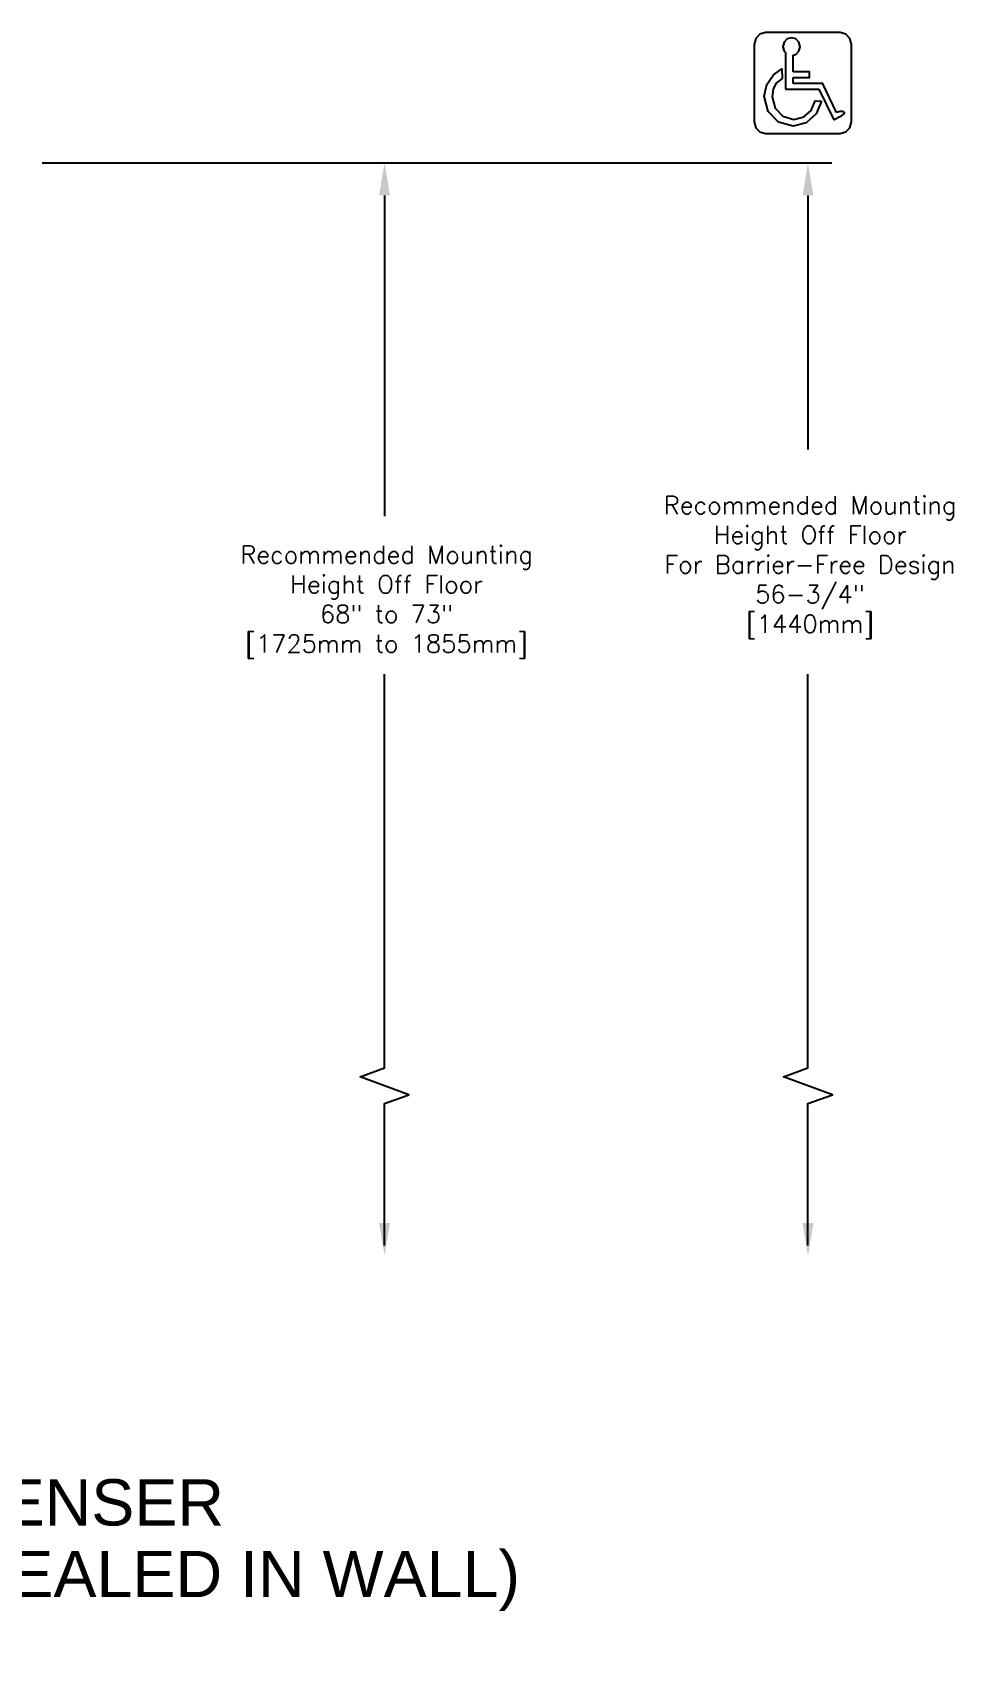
# Model space of a CAD drawing. Extents: x 95.4 to 144.5, y 4.8 to 43.4.
# Drawn here: x 125.07 to 144.48, y 4.76 to 39.16 of the extents above; entities that cross this region are included whole.
import ezdxf
from ezdxf.enums import TextEntityAlignment as Align

# ---------------------------------------------------------------- set-up
doc = ezdxf.new("R2010")
doc.units = 0
doc.header["$MEASUREMENT"] = 0
doc.layers.get('0').update_dxf_attribs({"linetype": 'CONTINUOUS'})
for name, color, linetype in [('DETAIL', 4, 'CONTINUOUS'), ('DIM', 1, 'CONTINUOUS'), ('TEXT', 2, 'CONTINUOUS')]:
    doc.layers.add(name, color=color, linetype=linetype)
doc.styles.add('ARIAL_5', font='arial.ttf', dxfattribs={"height": 5})
doc.styles.add('DIM_S_8', font='simplex.shx', dxfattribs={"height": 0.375})

# ---------------------------------------------------------------- blocks, each defined once
blk = doc.blocks.new('TBLK_TX')

msp = doc.modelspace()

# ---------------------------------------------------------------- linework, layer by layer
at = {"layer": 'DETAIL', "linetype": 'CONTINUOUS'}
for points in [[(142.09616, 37.03442), (142.21729, 37.06858), (142.30338, 37.1583), (142.33614, 37.28446), (142.33614, 38.9106), (142.30338, 39.03687), (142.21729, 39.12663), (142.09616, 39.16079), (140.52303, 39.16079), (140.40189, 39.12663), (140.3158, 39.03687), (140.28305, 38.9106), (140.28305, 37.28446), (140.3158, 37.1583), (140.40189, 37.06858), (140.52303, 37.03442)], [(141.70378, 37.71723), (141.59428, 37.447), (141.38351, 37.25919), (141.105, 37.18881), (140.79865, 37.27521), (140.58087, 37.50225), (140.49798, 37.82172), (140.5534, 38.06669), (140.69155, 38.27358), (140.87022, 38.39839), (140.87189, 38.19214), (140.75108, 38.09987), (140.68477, 37.97388), (140.66453, 37.8084), (140.72671, 37.56884), (140.89004, 37.39859), (141.11983, 37.3338), (141.32865, 37.38438), (141.48671, 37.52111), (141.56885, 37.72159)]]:
    msp.add_lwpolyline(points, close=True, dxfattribs=at)
for points in [[(141.10567, 38.68586), (141.16252, 38.70189), (141.22752, 38.76968), (141.25226, 38.86501), (141.22752, 38.96046), (141.16252, 39.02828), (141.07103, 39.05409), (140.97955, 39.02828), (140.91454, 38.96046), (140.8898, 38.86501), (140.91454, 38.76968), (140.94292, 38.74009)], [(140.94292, 38.74009), (140.94292, 37.97231)], [(141.10567, 38.33698), (141.10567, 38.68586)], [(141.10567, 38.21827), (141.44728, 38.21827), (141.44728, 38.33698), (141.10567, 38.33698)], [(141.10567, 38.09102), (141.10567, 38.21827)], [(140.94292, 37.97231), (141.10567, 37.97231)], [(141.73216, 38.08115), (141.73216, 38.09102), (141.10567, 38.09102)], [(141.10567, 37.97231), (141.64577, 37.97231)], [(141.64577, 37.97231), (141.96163, 37.32501)], [(142.01652, 37.47779), (141.73216, 38.08115)], [(142.06098, 37.38343), (142.13296, 37.41498), (142.17905, 37.44973), (142.18987, 37.48134), (142.15994, 37.49966), (142.09726, 37.49827), (142.01652, 37.47779)], [(141.96163, 37.32501), (142.06315, 37.37884), (142.06098, 37.38343)]]:
    msp.add_lwpolyline(points, dxfattribs=at)
at = {"layer": 'DIM', "linetype": 'CONTINUOUS'}
for p, q in [((125.26954, 36.41958), (132.98974, 36.41958)), ((130.2445, 36.41958), (141.91841, 36.41958)), ((132.48974, 35.73208), (132.48974, 28.97023)), ((141.41841, 35.73208), (141.41841, 30.37978)), ((132.48974, 17.34603), (132.48974, 25.64472)), ((141.41841, 17.34603), (141.41841, 25.64472)), ((132.48974, 14.07796), (132.48974, 16.59603)), ((141.41841, 14.07796), (141.41841, 16.59603))]:
    msp.add_line(p, q, dxfattribs=at)
for points in [[(132.48974, 13.60921), (132.48974, 16.59603), (133.00489, 16.78353), (131.97458, 17.15853), (132.48974, 17.34603), (132.48974, 20.06579)], [(141.41841, 13.60921), (141.41841, 16.59603), (141.93357, 16.78353), (140.90326, 17.15853), (141.41841, 17.34603), (141.41841, 20.06579)]]:
    msp.add_lwpolyline(points, dxfattribs=at)
for points in [[(132.37515, 35.73208), (132.60432, 35.73208), (132.48974, 36.41958)], [(141.30383, 35.73208), (141.533, 35.73208), (141.41841, 36.41958)], [(132.37515, 14.07796), (132.60432, 14.07796), (132.48974, 13.39046)], [(141.30383, 14.07796), (141.533, 14.07796), (141.41841, 13.39046)]]:
    msp.add_solid(points, dxfattribs=at)

# ---------------------------------------------------------------- block references
at = {"layer": 'TEXT', "linetype": 'CONTINUOUS'}
ref = msp.add_blockref('TBLK_TX', (120.06171, 9.12937), dxfattribs=dict(at, xscale=0.195, yscale=0.195, zscale=0.195))
ref.add_attrib('TITLE', 'RECESSED', dxfattribs={"layer": '0', "height": 0.975, "style": 'ARIAL_5'}).set_placement((120.06171, 9.12937), align=Align.CENTER)
ref.add_attrib('DWG_NAME', 'PAPER TOWEL DISPENSER', dxfattribs={"layer": '0', "height": 0.975, "style": 'ARIAL_5'}).set_placement((120.06171, 7.70634), align=Align.CENTER)
ref = msp.add_blockref('TBLK_TX', (120.06171, 6.19673), dxfattribs=dict(at, xscale=0.195, yscale=0.195, zscale=0.195))
ref.add_attrib('TITLE', '(WITH TOWEL CABINET CONCEALED IN WALL)', dxfattribs={"layer": '0', "height": 0.975, "style": 'ARIAL_5'}).set_placement((120.06171, 6.19673), align=Align.CENTER)
ref.add_attrib('DWG_NAME', 'B-318.DWG', dxfattribs={"layer": '0', "height": 0.975, "style": 'ARIAL_5'}).set_placement((120.06171, 4.77371), align=Align.CENTER)

# ---------------------------------------------------------------- texts
at = {"layer": 'DIM', "linetype": 'CONTINUOUS', "char_height": 0.375, "attachment_point": 5, "style": 'DIM_S_8'}
for s, insert in [('Recommended Mounting\\PHeight Off Floor\\PFor Barrier-Free Design\\P56-3/4" \\P[1440mm]', (141.46295, 27.89204)), ('Recommended Mounting\\PHeight Off Floor\\P68" to 73"\\P[1725mm to 1855mm]', (132.53428, 27.16249))]:
    msp.add_mtext(s, dxfattribs=dict(at, insert=insert))

doc.saveas('drawing.dxf')
